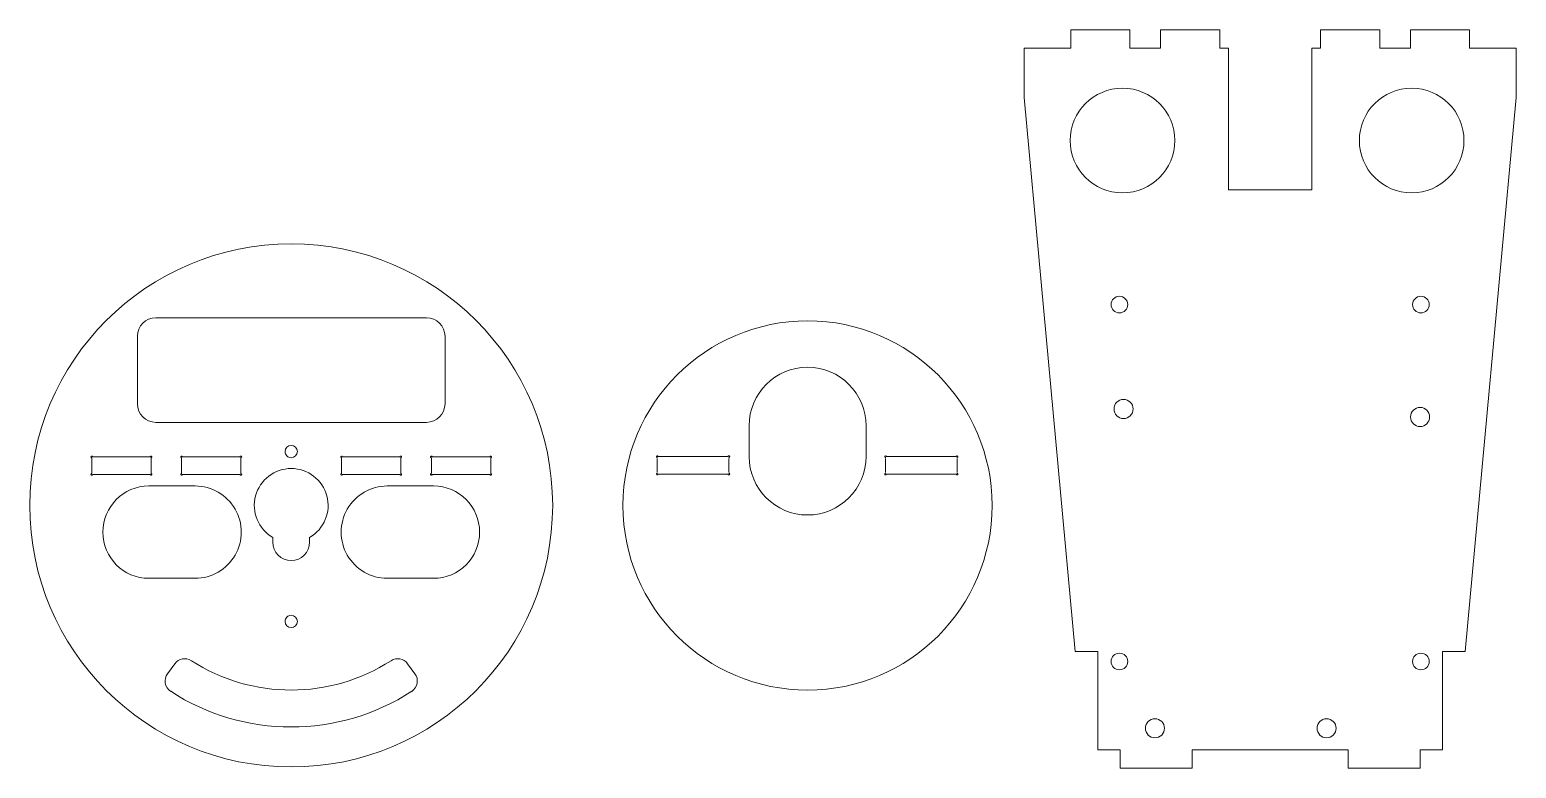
# Model space of a CAD drawing. Header units: millimetres. Extents: x 4 to 246, y 10 to 130.
import ezdxf

# ---------------------------------------------------------------- set-up
doc = ezdxf.new("R2010")
doc.units = ezdxf.units.MM
doc.header["$MEASUREMENT"] = 0
doc.layers.add('______', color=178, linetype='Continuous')

msp = doc.modelspace()

# ---------------------------------------------------------------- linework, layer by layer
at = {"color": 1, "lineweight": 0}
for p, q in [((174.07, 28.96), (165.77, 118.96)), ((237.48, 28.96), (245.77, 118.96)), ((21.65, 80.17), (21.65, 69.17)), ((71.65, 80.17), (71.65, 69.17)), ((121.08, 65.62), (121.08, 60.62)), ((140.08, 65.62), (140.08, 60.62)), ((106.37, 60.6), (117.58, 60.6)), ((143.47, 60.6), (154.68, 60.6)), ((106.15, 60.28), (106.15, 58.06)), ((117.8, 60.28), (117.8, 58.06)), ((143.25, 60.28), (143.25, 58.06)), ((154.9, 60.28), (154.9, 58.06)), ((31.03, 55.83), (23.53, 55.83)), ((62.27, 55.83), (69.77, 55.83)), ((106.37, 57.75), (117.58, 57.75)), ((143.47, 57.75), (154.68, 57.75)), ((43.65, 46.72), (43.65, 47.48)), ((49.65, 46.72), (49.65, 47.48)), ((31.03, 40.83), (23.53, 40.83)), ((62.27, 40.83), (69.77, 40.83)), ((233.77, 28.96), (237.48, 28.96))]:
    msp.add_line(p, q, dxfattribs=at)
for centre in [(181.94, 68.34), (230.14, 67.04), (187.04, 16.46), (214.94, 16.46)]:
    msp.add_circle(centre, 1.55, dxfattribs=at)
for centre, radius, start, end in [((24.65, 80.17), 3, 90, 180), ((68.65, 80.17), 3, 0, 90), ((130.58, 65.62), 9.5, 0, 180), ((24.65, 69.17), 3, 180, 270), ((68.65, 69.17), 3, 270, 0), ((14.23, 60.56), 0.125, 30, 240), ((14.1, 60.34), 0.125, 0, 60), ((14.44, 60.68), 0.125, 210, 270), ((23.66, 60.68), 0.125, 270, 330), ((23.88, 60.56), 0.125, 300, 150), ((24, 60.34), 0.125, 120, 180), ((28.83, 60.56), 0.125, 30, 240), ((28.7, 60.34), 0.125, 0, 60), ((29.04, 60.68), 0.125, 210, 270), ((38.26, 60.68), 0.125, 270, 330), ((38.48, 60.56), 0.125, 300, 150), ((38.6, 60.34), 0.125, 120, 180), ((54.83, 60.56), 0.125, 30, 240), ((54.7, 60.34), 0.125, 0, 60), ((55.04, 60.68), 0.125, 210, 270), ((64.26, 60.68), 0.125, 270, 330), ((64.48, 60.56), 0.125, 300, 150), ((64.6, 60.34), 0.125, 120, 180), ((69.43, 60.56), 0.125, 30, 240), ((69.3, 60.34), 0.125, 0, 60), ((69.64, 60.68), 0.125, 210, 270), ((78.86, 60.68), 0.125, 270, 330), ((79.08, 60.56), 0.125, 300, 150), ((79.2, 60.34), 0.125, 120, 180), ((106.15, 60.6), 0.125, 30, 240), ((106.03, 60.38), 0.125, 0, 60), ((106.37, 60.72), 0.125, 210, 270), ((117.58, 60.72), 0.125, 270, 330), ((117.8, 60.6), 0.125, 300, 150), ((117.93, 60.38), 0.125, 120, 180), ((130.58, 60.62), 9.5, 180, 0), ((143.25, 60.6), 0.125, 30, 240), ((143.13, 60.38), 0.125, 0, 60), ((143.47, 60.72), 0.125, 210, 270), ((154.68, 60.72), 0.125, 270, 330), ((154.9, 60.6), 0.125, 300, 150), ((155.03, 60.38), 0.125, 120, 180), ((14.23, 57.71), 0.125, 120, 330), ((14.1, 57.92), 0.125, 300, 0), ((14.44, 57.58), 0.125, 90, 150), ((23.53, 48.33), 7.5, 90, 270), ((23.66, 57.58), 0.125, 30, 90), ((23.88, 57.71), 0.125, 210, 60), ((24, 57.92), 0.125, 180, 240), ((28.83, 57.71), 0.125, 120, 330), ((28.7, 57.92), 0.125, 300, 0), ((29.04, 57.58), 0.125, 90, 150), ((31.03, 48.33), 7.5, 269.9997, 90), ((38.26, 57.58), 0.125, 30, 90), ((38.48, 57.71), 0.125, 210, 60), ((38.6, 57.92), 0.125, 180, 240), ((54.83, 57.71), 0.125, 120, 330), ((54.7, 57.92), 0.125, 300, 0), ((62.27, 48.33), 7.5, 90, 270.0003), ((55.04, 57.58), 0.125, 90, 150), ((64.26, 57.58), 0.125, 30, 90), ((64.48, 57.71), 0.125, 210, 60), ((64.6, 57.92), 0.125, 180, 240), ((69.43, 57.71), 0.125, 120, 330), ((69.3, 57.92), 0.125, 300, 0), ((69.64, 57.58), 0.125, 90, 150), ((69.77, 48.33), 7.5, 270, 90), ((78.86, 57.58), 0.125, 30, 90), ((79.08, 57.71), 0.125, 210, 60), ((79.2, 57.92), 0.125, 180, 240), ((106.15, 57.75), 0.125, 120, 330), ((106.03, 57.96), 0.125, 300, 0), ((106.37, 57.62), 0.125, 90, 150), ((117.58, 57.62), 0.125, 30, 90), ((117.8, 57.75), 0.125, 210, 60), ((117.93, 57.96), 0.125, 180, 240), ((143.25, 57.75), 0.125, 120, 330), ((143.13, 57.96), 0.125, 300, 0), ((143.47, 57.62), 0.125, 90, 150), ((154.68, 57.62), 0.125, 30, 90), ((154.9, 57.75), 0.125, 210, 60), ((155.03, 57.96), 0.125, 180, 240), ((46.65, 46.72), 3, 180, 0)]:
    msp.add_arc(centre, radius, start, end, dxfattribs=at)
at = {"layer": '______', "color": 1, "lineweight": 0}
for p, q in [((173.37, 126.96), (173.37, 129.96)), ((173.37, 129.96), (182.97, 129.96)), ((182.97, 129.96), (182.97, 126.96)), ((187.97, 126.96), (187.97, 129.96)), ((187.97, 129.96), (197.57, 129.96)), ((197.57, 129.96), (197.57, 126.96)), ((213.97, 126.96), (213.97, 129.96)), ((213.97, 129.96), (223.57, 129.96)), ((223.57, 129.96), (223.57, 126.96)), ((238.17, 129.96), (228.57, 129.96)), ((228.57, 129.96), (228.57, 126.96)), ((238.17, 126.96), (238.17, 129.96)), ((165.77, 126.96), (173.37, 126.96)), ((165.77, 118.96), (165.77, 126.96)), ((182.97, 126.96), (187.97, 126.96)), ((197.57, 126.96), (199.02, 126.96)), ((199.02, 126.96), (199.02, 103.96)), ((212.52, 126.96), (213.97, 126.96)), ((212.52, 103.96), (212.52, 126.96)), ((228.57, 126.96), (223.57, 126.96)), ((245.77, 126.96), (238.17, 126.96)), ((245.77, 118.96), (245.77, 126.96)), ((199.02, 103.96), (212.52, 103.96)), ((68.65, 83.17), (24.65, 83.17)), ((24.65, 66.17), (68.65, 66.17)), ((23.66, 60.56), (14.44, 60.56)), ((38.26, 60.56), (29.04, 60.56)), ((64.26, 60.56), (55.04, 60.56)), ((78.86, 60.56), (69.64, 60.56)), ((14.23, 60.34), (14.23, 57.92)), ((23.88, 57.92), (23.88, 60.34)), ((28.83, 60.34), (28.83, 57.92)), ((38.48, 57.92), (38.48, 60.34)), ((54.83, 60.34), (54.83, 57.92)), ((64.48, 57.92), (64.48, 60.34)), ((69.43, 60.34), (69.43, 57.92)), ((79.08, 57.92), (79.08, 60.34)), ((14.44, 57.71), (23.66, 57.71)), ((29.04, 57.71), (38.26, 57.71)), ((55.04, 57.71), (64.26, 57.71)), ((69.64, 57.71), (78.86, 57.71)), ((27.73, 26.94), (26.54, 25.33)), ((65.58, 26.94), (66.76, 25.33)), ((177.77, 28.96), (174.07, 28.96)), ((177.77, 12.96), (177.77, 28.96)), ((233.77, 12.96), (233.77, 28.96)), ((177.77, 12.96), (181.37, 12.96)), ((181.37, 9.96), (181.37, 12.96)), ((193.07, 12.96), (193.07, 9.96)), ((218.47, 12.96), (193.07, 12.96)), ((218.47, 9.96), (218.47, 12.96)), ((233.77, 12.96), (230.17, 12.96)), ((230.17, 12.96), (230.17, 9.96)), ((193.07, 9.96), (181.37, 9.96)), ((230.17, 9.96), (218.47, 9.96))]:
    msp.add_line(p, q, dxfattribs=at)
for centre, radius in [((181.77, 111.96), 8.5), ((228.77, 111.96), 8.5), ((46.65, 52.67), 42.5), ((130.58, 52.66), 30)]:
    msp.add_circle(centre, radius, dxfattribs=at)
for centre, radius, start, end in [((181.27, 85.31), 1.35, 90.0005, 179.9995), ((181.27, 85.31), 1.35, 179.9994, 269.9991), ((181.27, 85.31), 1.35, 0.0009, 90.0006), ((181.27, 85.31), 1.35, 269.9997, 0.0003), ((230.27, 85.31), 1.35, 89.9994, 179.9991), ((230.27, 85.31), 1.35, 179.9997, 270.0003), ((230.27, 85.31), 1.35, 0.0005, 89.9995), ((230.27, 85.31), 1.35, 270.0009, 0.0006), ((46.65, 61.42), 1, 90.0002, 179.9998), ((46.65, 61.42), 1, 179.9986, 269.9994), ((46.65, 61.42), 1, 0.0019, 90.0001), ((46.65, 61.42), 1, 270.0003, 359.9997), ((46.65, 52.67), 6, 300, 240), ((46.65, 33.82), 1, 90.0006, 180.0014), ((46.65, 33.82), 1, 0.0003, 89.9997), ((46.65, 33.82), 1, 180.0002, 269.9998), ((46.65, 33.82), 1, 269.9999, 359.9981), ((29.34, 25.76), 2, 57.2473, 143.6639), ((46.65, 52.67), 30, 237.2473, 302.7527), ((63.96, 25.76), 2, 36.3361, 122.7527), ((181.27, 27.31), 1.35, 90.0009, 180.0006), ((181.27, 27.31), 1.35, 179.9994, 269.9991), ((181.27, 27.31), 1.35, 359.9997, 90.0003), ((181.27, 27.31), 1.35, 269.9997, 0.0003), ((230.27, 27.31), 1.35, 89.9997, 180.0003), ((230.27, 27.31), 1.35, 179.9997, 270.0003), ((230.27, 27.31), 1.35, 359.9994, 89.9991), ((230.27, 27.31), 1.35, 270.0009, 0.0006), ((28.15, 24.14), 2, 143.6639, 237.0362), ((65.15, 24.14), 2, 302.9638, 36.3361), ((46.65, 52.67), 36, 237.0362, 302.9638)]:
    msp.add_arc(centre, radius, start, end, dxfattribs=at)

doc.saveas('drawing.dxf')
